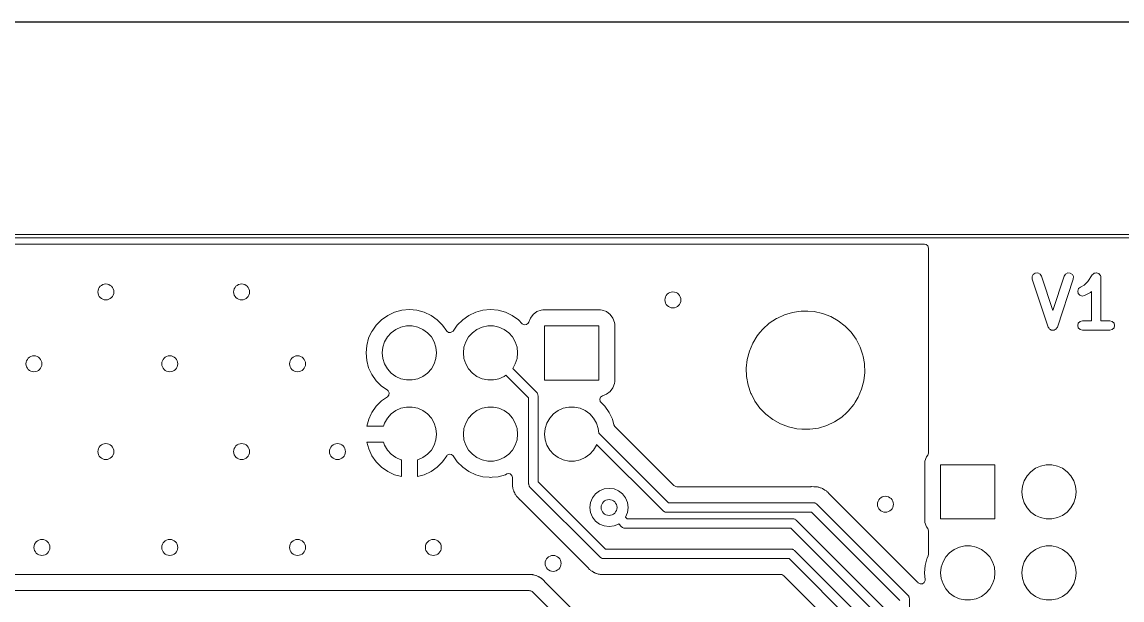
# Model space of a CAD drawing. Header units: millimetres. Extents: x 0 to 594, y 0 to 420.
# Drawn here: x 422.8 to 491.6, y 276.4 to 312.6 of the extents above; entities that cross this region are included whole.
import ezdxf

# ---------------------------------------------------------------- set-up
doc = ezdxf.new("R2010")
doc.units = ezdxf.units.MM
doc.linetypes.add('K5LT32768', pattern=[0])
picture_1 = doc.add_image_def('image2.png', size_in_pixel=(1000, 1000))

msp = doc.modelspace()

# ---------------------------------------------------------------- linework, layer by layer
at = {"color": 7, "linetype": 'K5LT32768', "lineweight": 18}
for p, q in [((520.013, 299.316), (350.013, 299.316)), ((350.113, 299.116), (519.913, 299.116)), ((479.265, 298.716), (362.762, 298.716)), ((479.368, 298.694), (479.265, 298.716)), ((479.474, 298.603), (479.368, 298.694)), ((479.513, 298.468), (479.474, 298.603)), ((479.513, 290.681), (479.513, 298.468)), ((486.069, 296.814), (486, 296.675)), ((486.199, 296.899), (486.069, 296.814)), ((486.354, 296.909), (486.199, 296.899)), ((486.493, 296.839), (486.354, 296.909)), ((486.578, 296.71), (486.493, 296.839)), ((488.095, 296.839), (488.009, 296.71)), ((488.234, 296.909), (488.095, 296.839)), ((488.389, 296.899), (488.234, 296.909)), ((488.518, 296.814), (488.389, 296.899)), ((488.588, 296.675), (488.518, 296.814)), ((489.81, 296.826), (489.758, 296.781)), ((489.858, 296.875), (489.81, 296.826)), ((489.868, 296.877), (489.858, 296.875)), ((489.875, 296.884), (489.868, 296.877)), ((489.942, 296.897), (489.875, 296.884)), ((490.008, 296.915), (489.942, 296.897)), ((490.018, 296.912), (490.008, 296.915)), ((490.027, 296.914), (490.018, 296.912)), ((490.092, 296.892), (490.027, 296.914)), ((490.158, 296.875), (490.092, 296.892)), ((490.165, 296.868), (490.158, 296.875)), ((490.174, 296.864), (490.165, 296.868)), ((490.219, 296.813), (490.174, 296.864)), ((490.268, 296.765), (490.219, 296.813)), ((486, 296.675), (486.009, 296.52)), ((486.009, 296.52), (487.009, 293.52)), ((487.294, 294.564), (486.578, 296.71)), ((488.009, 296.71), (487.294, 294.564)), ((487.578, 293.52), (488.578, 296.52)), ((488.578, 296.52), (488.588, 296.675)), ((489.259, 296.147), (489.017, 296.026)), ((489.489, 296.377), (489.259, 296.147)), ((489.758, 296.781), (489.489, 296.377)), ((490.27, 296.755), (490.268, 296.765)), ((490.277, 296.748), (490.27, 296.755)), ((490.29, 296.681), (490.277, 296.748)), ((490.308, 296.615), (490.29, 296.681)), ((490.308, 293.915), (490.308, 296.615)), ((488.9, 295.923), (488.851, 295.776)), ((488.851, 295.776), (488.883, 295.624)), ((488.883, 295.624), (488.986, 295.507)), ((489.017, 296.026), (488.9, 295.923)), ((488.986, 295.507), (489.133, 295.458)), ((489.133, 295.458), (489.285, 295.489)), ((489.285, 295.489), (489.571, 295.632)), ((489.571, 295.632), (489.607, 295.664)), ((489.607, 295.664), (489.649, 295.688)), ((489.649, 295.688), (489.708, 295.748)), ((489.708, 295.748), (489.708, 293.915)), ((445.27, 293.973), (445.658, 294.245)), ((445.658, 294.245), (446.086, 294.444)), ((446.086, 294.444), (446.542, 294.567)), ((446.542, 294.567), (447.013, 294.608)), ((447.013, 294.608), (447.484, 294.567)), ((447.484, 294.567), (447.941, 294.444)), ((447.941, 294.444), (448.369, 294.245)), ((448.369, 294.245), (448.756, 293.973)), ((450.35, 293.973), (450.738, 294.245)), ((450.738, 294.245), (451.166, 294.444)), ((451.166, 294.444), (451.622, 294.567)), ((451.622, 294.567), (452.093, 294.608)), ((452.093, 294.608), (452.564, 294.567)), ((452.564, 294.567), (453.021, 294.444)), ((453.021, 294.444), (453.449, 294.245)), ((453.449, 294.245), (453.836, 293.973)), ((454.488, 293.818), (454.586, 294.081)), ((454.586, 294.081), (454.758, 294.312)), ((454.758, 294.312), (454.989, 294.484)), ((454.989, 294.484), (455.258, 294.585)), ((455.258, 294.585), (455.377, 294.597)), ((455.378, 294.597), (458.969, 294.597)), ((458.969, 294.597), (459.088, 294.585)), ((459.088, 294.585), (459.358, 294.484)), ((459.358, 294.484), (459.588, 294.312)), ((459.588, 294.312), (459.761, 294.081)), ((459.761, 294.081), (459.861, 293.811)), ((469.545, 293.754), (469.997, 294.053)), ((469.997, 294.053), (470.058, 294.081)), ((470.058, 294.081), (470.488, 294.283)), ((470.488, 294.283), (471.006, 294.439)), ((471.006, 294.439), (471.238, 294.473)), ((471.238, 294.473), (471.542, 294.517)), ((471.542, 294.517), (471.949, 294.517)), ((471.949, 294.517), (472.354, 294.488)), ((472.354, 294.488), (472.882, 294.37)), ((472.882, 294.37), (473.388, 294.177)), ((473.388, 294.177), (473.861, 293.911)), ((444.676, 293.268), (444.936, 293.639)), ((444.936, 293.639), (445.27, 293.973)), ((446.163, 293.369), (445.876, 293.16)), ((446.488, 293.513), (446.163, 293.369)), ((446.836, 293.587), (446.488, 293.513)), ((447.191, 293.587), (446.836, 293.587)), ((447.539, 293.513), (447.191, 293.587)), ((447.863, 293.369), (447.539, 293.513)), ((448.151, 293.16), (447.863, 293.369)), ((448.756, 293.973), (449.09, 293.639)), ((449.09, 293.639), (449.35, 293.268)), ((449.756, 293.268), (450.016, 293.639)), ((450.016, 293.639), (450.35, 293.973)), ((451.243, 293.369), (450.956, 293.16)), ((451.568, 293.513), (451.243, 293.369)), ((451.916, 293.587), (451.568, 293.513)), ((452.271, 293.587), (451.916, 293.587)), ((452.619, 293.513), (452.271, 293.587)), ((452.943, 293.369), (452.619, 293.513)), ((453.231, 293.16), (452.943, 293.369)), ((453.836, 293.973), (454.08, 293.73)), ((454.08, 293.73), (454.203, 293.663)), ((454.203, 293.663), (454.342, 293.673)), ((454.342, 293.673), (454.454, 293.756)), ((454.454, 293.756), (454.488, 293.818)), ((458.873, 293.596), (455.473, 293.596)), ((455.473, 293.596), (455.473, 290.196)), ((458.873, 290.196), (458.873, 293.596)), ((459.861, 293.811), (459.874, 293.692)), ((459.874, 293.692), (459.874, 290.101)), ((468.954, 293.167), (469.142, 293.392)), ((469.142, 293.392), (469.545, 293.754)), ((473.861, 293.911), (474.29, 293.58)), ((474.29, 293.58), (474.666, 293.19)), ((487.009, 293.52), (487.042, 293.47)), ((487.042, 293.47), (487.069, 293.416)), ((487.069, 293.416), (487.085, 293.406)), ((487.085, 293.406), (487.095, 293.39)), ((487.095, 293.39), (487.149, 293.363)), ((487.149, 293.363), (487.199, 293.33)), ((487.389, 293.33), (487.439, 293.363)), ((487.439, 293.363), (487.493, 293.39)), ((487.493, 293.39), (487.503, 293.406)), ((487.503, 293.406), (487.518, 293.416)), ((487.518, 293.416), (487.545, 293.47)), ((487.545, 293.47), (487.578, 293.52)), ((488.891, 293.765), (488.851, 293.615)), ((488.851, 293.615), (488.891, 293.465)), ((489.001, 293.875), (488.891, 293.765)), ((488.891, 293.465), (489.001, 293.355)), ((489.151, 293.915), (489.001, 293.875)), ((489.001, 293.355), (489.151, 293.315)), ((489.708, 293.915), (489.151, 293.915)), ((490.865, 293.915), (490.308, 293.915)), ((491.015, 293.875), (490.865, 293.915)), ((490.865, 293.315), (491.015, 293.355)), ((491.125, 293.765), (491.015, 293.875)), ((491.015, 293.355), (491.125, 293.465)), ((491.165, 293.615), (491.125, 293.765)), ((491.125, 293.465), (491.165, 293.615)), ((444.343, 292.367), (444.465, 292.824)), ((444.465, 292.824), (444.649, 293.216)), ((444.649, 293.216), (444.665, 293.252)), ((444.665, 293.252), (444.676, 293.268)), ((445.638, 292.896), (445.46, 292.588)), ((445.876, 293.16), (445.638, 292.896)), ((448.389, 292.896), (448.151, 293.16)), ((448.566, 292.588), (448.389, 292.896)), ((449.35, 293.268), (449.459, 293.181)), ((449.459, 293.181), (449.598, 293.167)), ((449.598, 293.167), (449.723, 293.23)), ((449.723, 293.23), (449.756, 293.268)), ((450.718, 292.896), (450.54, 292.588)), ((450.956, 293.16), (450.718, 292.896)), ((453.469, 292.896), (453.231, 293.16)), ((453.646, 292.588), (453.469, 292.896)), ((468.513, 292.513), (468.795, 292.976)), ((468.795, 292.976), (468.954, 293.167)), ((474.666, 293.19), (474.981, 292.75)), ((474.981, 292.75), (475.229, 292.268)), ((487.199, 293.33), (487.217, 293.329)), ((487.217, 293.329), (487.234, 293.321)), ((487.234, 293.321), (487.294, 293.325)), ((487.294, 293.325), (487.354, 293.321)), ((487.354, 293.321), (487.37, 293.329)), ((487.37, 293.329), (487.389, 293.33)), ((489.151, 293.315), (490.008, 293.315)), ((490.008, 293.315), (490.865, 293.315)), ((444.302, 291.896), (444.343, 292.367)), ((445.35, 292.25), (445.313, 291.896)), ((445.46, 292.588), (445.35, 292.25)), ((448.676, 292.25), (448.566, 292.588)), ((448.713, 291.896), (448.676, 292.25)), ((450.43, 292.25), (450.393, 291.896)), ((450.54, 292.588), (450.43, 292.25)), ((453.756, 292.25), (453.646, 292.588)), ((453.793, 291.896), (453.756, 292.25)), ((468.164, 291.491), (468.301, 292.015)), ((468.301, 292.015), (468.513, 292.513)), ((475.229, 292.268), (475.403, 291.755)), ((444.343, 291.426), (444.302, 291.896)), ((444.465, 290.969), (444.343, 291.426)), ((445.313, 291.896), (445.35, 291.543)), ((445.35, 291.543), (445.46, 291.205)), ((448.566, 291.205), (448.676, 291.543)), ((448.676, 291.543), (448.713, 291.896)), ((450.393, 291.896), (450.43, 291.543)), ((450.43, 291.543), (450.54, 291.205)), ((453.646, 291.205), (453.756, 291.543)), ((453.756, 291.543), (453.793, 291.896)), ((468.105, 290.952), (468.164, 291.491)), ((475.403, 291.755), (475.417, 291.683)), ((475.417, 291.683), (475.499, 291.238)), ((444.665, 290.541), (444.465, 290.969)), ((445.46, 291.205), (445.638, 290.897)), ((445.638, 290.897), (445.876, 290.633)), ((445.876, 290.633), (446.163, 290.424)), ((447.863, 290.424), (448.151, 290.633)), ((448.151, 290.633), (448.389, 290.897)), ((448.389, 290.897), (448.566, 291.205)), ((450.54, 291.205), (450.718, 290.897)), ((450.718, 290.897), (450.956, 290.633)), ((450.956, 290.633), (451.243, 290.424)), ((453.486, 290.928), (453.646, 291.205)), ((454.985, 289.429), (453.486, 290.928)), ((468.125, 290.411), (468.105, 290.952)), ((475.522, 290.681), (475.462, 290.142)), ((475.499, 291.238), (475.502, 291.222)), ((475.502, 291.222), (475.522, 290.681)), ((479.513, 285.634), (479.513, 290.681)), ((444.936, 290.154), (444.665, 290.541)), ((445.27, 289.82), (444.936, 290.154)), ((446.163, 290.424), (446.488, 290.28)), ((446.488, 290.28), (446.836, 290.206)), ((446.836, 290.206), (447.191, 290.206)), ((447.191, 290.206), (447.539, 290.28)), ((447.539, 290.28), (447.863, 290.424)), ((451.243, 290.424), (451.568, 290.28)), ((451.568, 290.28), (451.916, 290.206)), ((451.916, 290.206), (452.271, 290.206)), ((452.271, 290.206), (452.619, 290.28)), ((452.619, 290.28), (452.943, 290.424)), ((452.943, 290.424), (453.058, 290.508)), ((453.058, 290.508), (454.473, 289.092)), ((455.473, 290.196), (458.873, 290.196)), ((459.861, 289.982), (459.761, 289.712)), ((459.874, 290.101), (459.861, 289.982)), ((468.223, 289.878), (468.125, 290.411)), ((475.462, 290.142), (475.325, 289.618)), ((445.558, 289.618), (445.27, 289.82)), ((445.642, 289.559), (445.558, 289.618)), ((445.681, 289.526), (445.642, 289.559)), ((445.642, 289.153), (445.73, 289.262)), ((445.744, 289.401), (445.681, 289.526)), ((445.73, 289.262), (445.744, 289.401)), ((455.005, 289.394), (454.985, 289.429)), ((455.033, 289.366), (455.005, 289.394)), ((455.043, 289.328), (455.033, 289.366)), ((455.063, 289.294), (455.043, 289.328)), ((455.063, 289.255), (455.063, 289.294)), ((455.073, 289.216), (455.063, 289.255)), ((459.358, 289.309), (459.095, 289.211)), ((459.588, 289.481), (459.358, 289.309)), ((459.761, 289.712), (459.588, 289.481)), ((468.398, 289.365), (468.223, 289.878)), ((468.427, 289.309), (468.398, 289.365)), ((468.646, 288.883), (468.427, 289.309)), ((475.325, 289.618), (475.114, 289.12)), ((444.666, 288.172), (444.937, 288.559)), ((444.937, 288.559), (445.271, 288.893)), ((445.271, 288.893), (445.642, 289.153)), ((454.473, 289.092), (454.473, 283.706)), ((455.073, 283.831), (455.073, 289.216)), ((458.983, 289.127), (458.934, 288.996)), ((458.934, 288.996), (458.964, 288.86)), ((458.964, 288.86), (459.006, 288.803)), ((459.095, 289.211), (458.983, 289.127)), ((459.006, 288.803), (459.25, 288.559)), ((459.25, 288.559), (459.521, 288.172)), ((468.961, 288.443), (468.646, 288.883)), ((474.831, 288.657), (474.485, 288.241)), ((474.92, 288.803), (474.831, 288.657)), ((475.114, 289.12), (474.92, 288.803)), ((444.466, 287.743), (444.624, 288.081)), ((444.624, 288.081), (444.666, 288.172)), ((445.876, 288.08), (445.638, 287.816)), ((446.163, 288.289), (445.876, 288.08)), ((446.488, 288.433), (446.163, 288.289)), ((446.836, 288.507), (446.488, 288.433)), ((447.191, 288.507), (446.836, 288.507)), ((447.539, 288.433), (447.191, 288.507)), ((447.863, 288.289), (447.539, 288.433)), ((448.151, 288.08), (447.863, 288.289)), ((448.389, 287.816), (448.151, 288.08)), ((450.956, 288.08), (450.718, 287.816)), ((451.243, 288.289), (450.956, 288.08)), ((451.568, 288.433), (451.243, 288.289)), ((451.916, 288.507), (451.568, 288.433)), ((452.271, 288.507), (451.916, 288.507)), ((452.619, 288.433), (452.271, 288.507)), ((452.943, 288.289), (452.619, 288.433)), ((453.231, 288.08), (452.943, 288.289)), ((453.469, 287.816), (453.231, 288.08)), ((456.036, 288.08), (455.798, 287.816)), ((456.323, 288.289), (456.036, 288.08)), ((456.648, 288.433), (456.323, 288.289)), ((456.996, 288.507), (456.648, 288.433)), ((457.351, 288.507), (456.996, 288.507)), ((457.699, 288.433), (457.351, 288.507)), ((458.023, 288.289), (457.699, 288.433)), ((458.311, 288.08), (458.023, 288.289)), ((458.549, 287.816), (458.311, 288.08)), ((459.521, 288.172), (459.721, 287.744)), ((469.337, 288.053), (468.961, 288.443)), ((469.766, 287.722), (469.337, 288.053)), ((474.081, 287.879), (473.629, 287.58)), ((474.408, 288.172), (474.081, 287.879)), ((474.485, 288.241), (474.408, 288.172)), ((444.352, 287.316), (444.466, 287.743)), ((445.398, 287.316), (444.352, 287.316)), ((445.46, 287.508), (445.398, 287.316)), ((445.638, 287.816), (445.46, 287.508)), ((448.566, 287.508), (448.389, 287.816)), ((448.676, 287.17), (448.566, 287.508)), ((448.713, 286.816), (448.676, 287.17)), ((450.43, 287.17), (450.393, 286.816)), ((450.54, 287.508), (450.43, 287.17)), ((450.718, 287.816), (450.54, 287.508)), ((453.646, 287.508), (453.469, 287.816)), ((453.756, 287.17), (453.646, 287.508)), ((453.793, 286.816), (453.756, 287.17)), ((455.51, 287.17), (455.473, 286.816)), ((455.62, 287.508), (455.51, 287.17)), ((455.798, 287.816), (455.62, 287.508)), ((458.726, 287.508), (458.549, 287.816)), ((458.836, 287.17), (458.726, 287.508)), ((458.866, 286.881), (458.836, 287.17)), ((459.721, 287.744), (459.814, 287.396)), ((459.814, 287.396), (459.878, 287.285)), ((459.878, 287.285), (463.573, 283.59)), ((470.238, 287.456), (469.766, 287.722)), ((470.744, 287.263), (470.238, 287.456)), ((471.015, 287.203), (470.744, 287.263)), ((471.273, 287.145), (471.015, 287.203)), ((472.62, 287.194), (472.084, 287.115)), ((473.139, 287.35), (472.62, 287.194)), ((473.629, 287.58), (473.139, 287.35)), ((448.676, 286.463), (448.713, 286.816)), ((450.393, 286.816), (450.43, 286.463)), ((453.756, 286.463), (453.793, 286.816)), ((455.473, 286.816), (455.51, 286.463)), ((463.231, 282.516), (458.866, 286.881)), ((471.575, 287.123), (471.273, 287.145)), ((471.678, 287.115), (471.575, 287.123)), ((472.084, 287.115), (471.678, 287.115)), ((444.466, 285.89), (444.352, 286.316)), ((444.352, 286.316), (445.398, 286.316)), ((444.666, 285.461), (444.466, 285.89)), ((445.398, 286.316), (445.46, 286.125)), ((445.46, 286.125), (445.638, 285.817)), ((445.638, 285.817), (445.876, 285.553)), ((448.151, 285.553), (448.389, 285.817)), ((448.389, 285.817), (448.566, 286.125)), ((448.566, 286.125), (448.676, 286.463)), ((450.43, 286.463), (450.54, 286.125)), ((450.54, 286.125), (450.718, 285.817)), ((450.718, 285.817), (450.956, 285.553)), ((453.231, 285.553), (453.469, 285.817)), ((453.469, 285.817), (453.646, 286.125)), ((453.646, 286.125), (453.756, 286.463)), ((455.51, 286.463), (455.62, 286.125)), ((455.62, 286.125), (455.798, 285.817)), ((455.798, 285.817), (456.036, 285.553)), ((458.311, 285.553), (458.549, 285.817)), ((458.549, 285.817), (458.726, 286.125)), ((458.726, 286.125), (458.738, 286.161)), ((458.738, 286.161), (462.895, 282.004)), ((444.937, 285.074), (444.666, 285.461)), ((445.876, 285.553), (446.163, 285.344)), ((446.163, 285.344), (446.488, 285.2)), ((446.488, 285.2), (446.513, 285.194)), ((446.513, 285.194), (446.513, 284.155)), ((447.513, 285.194), (447.539, 285.2)), ((447.513, 284.155), (447.513, 285.194)), ((447.539, 285.2), (447.863, 285.344)), ((447.863, 285.344), (448.151, 285.553)), ((449.349, 285.446), (449.089, 285.074)), ((449.383, 285.484), (449.349, 285.446)), ((449.508, 285.547), (449.383, 285.484)), ((449.647, 285.533), (449.508, 285.547)), ((449.756, 285.446), (449.647, 285.533)), ((450.016, 285.074), (449.756, 285.446)), ((450.956, 285.553), (451.243, 285.344)), ((451.243, 285.344), (451.568, 285.2)), ((451.568, 285.2), (451.916, 285.126)), ((451.916, 285.126), (452.271, 285.126)), ((452.271, 285.126), (452.619, 285.2)), ((452.619, 285.2), (452.943, 285.344)), ((452.943, 285.344), (453.231, 285.553)), ((456.036, 285.553), (456.323, 285.344)), ((456.323, 285.344), (456.648, 285.2)), ((456.648, 285.2), (456.996, 285.126)), ((456.996, 285.126), (457.351, 285.126)), ((457.351, 285.126), (457.699, 285.2)), ((457.699, 285.2), (458.023, 285.344)), ((458.023, 285.344), (458.311, 285.553)), ((479.272, 284.992), (479.285, 285.111)), ((479.285, 285.111), (479.289, 285.122)), ((479.289, 285.122), (479.386, 285.381)), ((479.386, 285.381), (479.464, 285.486)), ((479.464, 285.486), (479.513, 285.616)), ((479.513, 285.616), (479.513, 285.634)), ((445.271, 284.74), (444.937, 285.074)), ((445.658, 284.469), (445.271, 284.74)), ((446.086, 284.27), (445.658, 284.469)), ((448.368, 284.469), (447.94, 284.27)), ((448.755, 284.74), (448.368, 284.469)), ((449.089, 285.074), (448.755, 284.74)), ((450.35, 284.74), (450.016, 285.074)), ((450.738, 284.468), (450.35, 284.74)), ((451.166, 284.269), (450.738, 284.468)), ((479.272, 281.401), (479.272, 284.992)), ((483.673, 284.896), (480.273, 284.896)), ((480.273, 284.896), (480.273, 281.496)), ((483.673, 281.496), (483.673, 284.896)), ((485.916, 284.46), (485.678, 284.196)), ((486.203, 284.669), (485.916, 284.46)), ((486.528, 284.813), (486.203, 284.669)), ((486.876, 284.887), (486.528, 284.813)), ((487.231, 284.887), (486.876, 284.887)), ((487.579, 284.813), (487.231, 284.887)), ((487.903, 284.669), (487.579, 284.813)), ((488.191, 284.46), (487.903, 284.669)), ((488.429, 284.196), (488.191, 284.46)), ((446.513, 284.155), (446.086, 284.27)), ((447.94, 284.27), (447.513, 284.155)), ((451.622, 284.146), (451.166, 284.269)), ((452.015, 284.112), (451.622, 284.146)), ((452.093, 284.105), (452.015, 284.112)), ((452.187, 284.113), (452.093, 284.105)), ((452.564, 284.146), (452.187, 284.113)), ((453.021, 284.269), (452.564, 284.146)), ((453.119, 284.315), (453.021, 284.269)), ((453.189, 284.335), (453.119, 284.315)), ((453.327, 284.316), (453.189, 284.335)), ((453.433, 284.224), (453.327, 284.316)), ((453.472, 284.09), (453.433, 284.224)), ((453.463, 283.665), (453.467, 283.716)), ((453.467, 283.716), (453.472, 283.762)), ((453.472, 283.774), (453.472, 284.09)), ((453.472, 283.762), (453.472, 283.774)), ((459.288, 279.616), (455.073, 283.831)), ((485.5, 283.888), (485.39, 283.55)), ((485.678, 284.196), (485.5, 283.888)), ((488.606, 283.888), (488.429, 284.196)), ((488.716, 283.55), (488.606, 283.888)), ((453.469, 283.623), (453.463, 283.665)), ((453.472, 283.585), (453.469, 283.623)), ((453.472, 283.542), (453.472, 283.585)), ((453.496, 283.448), (453.472, 283.542)), ((453.499, 283.437), (453.496, 283.448)), ((453.514, 283.341), (453.499, 283.437)), ((453.531, 283.302), (453.514, 283.341)), ((453.543, 283.265), (453.531, 283.302)), ((453.554, 283.224), (453.543, 283.265)), ((453.589, 283.16), (453.554, 283.224)), ((453.601, 283.139), (453.589, 283.16)), ((453.606, 283.128), (453.601, 283.139)), ((453.645, 283.039), (453.606, 283.128)), ((453.663, 283.015), (453.645, 283.039)), ((454.473, 283.706), (454.483, 283.668)), ((454.483, 283.668), (454.483, 283.629)), ((454.483, 283.629), (454.503, 283.595)), ((454.503, 283.595), (454.513, 283.556)), ((454.513, 283.556), (454.541, 283.529)), ((454.541, 283.529), (454.561, 283.494)), ((454.561, 283.494), (458.951, 279.104)), ((458.665, 283.065), (458.474, 282.816)), ((458.913, 283.256), (458.665, 283.065)), ((459.203, 283.376), (458.913, 283.256)), ((459.513, 283.416), (459.203, 283.376)), ((459.824, 283.376), (459.513, 283.416)), ((460.113, 283.256), (459.824, 283.376)), ((460.362, 283.065), (460.113, 283.256)), ((460.552, 282.816), (460.362, 283.065)), ((463.573, 283.59), (463.696, 283.523)), ((463.696, 283.523), (463.748, 283.517)), ((463.748, 283.517), (472.142, 283.517)), ((472.142, 283.517), (472.174, 283.521)), ((472.174, 283.521), (472.19, 283.522)), ((472.174, 283.521), (472.174, 283.521)), ((472.19, 283.522), (472.334, 283.517)), ((472.334, 283.517), (472.395, 283.517)), ((472.395, 283.517), (472.41, 283.516)), ((472.41, 283.516), (472.421, 283.515)), ((472.421, 283.515), (472.518, 283.512)), ((472.518, 283.512), (472.548, 283.503)), ((472.548, 283.503), (472.559, 283.5)), ((472.559, 283.5), (472.597, 283.492)), ((472.597, 283.492), (472.639, 283.487)), ((472.639, 283.487), (472.73, 283.451)), ((472.73, 283.451), (472.741, 283.447)), ((472.741, 283.447), (472.834, 283.42)), ((472.834, 283.42), (472.871, 283.398)), ((472.871, 283.398), (472.906, 283.381)), ((472.906, 283.381), (472.945, 283.366)), ((472.945, 283.366), (473.024, 283.309)), ((473.024, 283.309), (473.033, 283.302)), ((473.033, 283.302), (473.117, 283.253)), ((473.117, 283.253), (473.147, 283.223)), ((473.147, 283.223), (473.177, 283.197)), ((473.177, 283.197), (473.211, 283.172)), ((473.211, 283.172), (473.273, 283.098)), ((473.273, 283.098), (473.281, 283.089)), ((473.281, 283.089), (478.812, 277.557)), ((485.39, 283.55), (485.353, 283.196)), ((485.353, 283.196), (485.39, 282.843)), ((488.753, 283.196), (488.716, 283.55)), ((488.716, 282.843), (488.753, 283.196)), ((453.671, 283.005), (453.663, 283.015)), ((453.692, 282.973), (453.671, 283.005)), ((453.712, 282.936), (453.692, 282.973)), ((453.746, 282.9), (453.712, 282.936)), ((453.779, 282.865), (453.746, 282.9)), ((453.786, 282.856), (453.779, 282.865)), ((453.795, 282.844), (453.786, 282.856)), ((453.839, 282.801), (453.795, 282.844)), ((453.937, 282.696), (453.839, 282.801)), ((453.949, 282.686), (453.937, 282.696)), ((453.974, 282.666), (453.949, 282.686)), ((453.949, 282.686), (453.949, 282.686)), ((458.196, 278.444), (453.974, 282.666)), ((458.354, 282.527), (458.313, 282.216)), ((458.474, 282.816), (458.354, 282.527)), ((460.672, 282.527), (460.552, 282.816)), ((460.713, 282.216), (460.672, 282.527)), ((472.313, 282.516), (463.231, 282.516)), ((472.351, 282.506), (472.313, 282.516)), ((472.391, 282.506), (472.351, 282.506)), ((472.425, 282.487), (472.391, 282.506)), ((472.463, 282.476), (472.425, 282.487)), ((472.491, 282.448), (472.463, 282.476)), ((472.525, 282.429), (472.491, 282.448)), ((478.225, 276.729), (472.525, 282.429)), ((485.39, 282.843), (485.5, 282.505)), ((485.5, 282.505), (485.678, 282.197)), ((488.429, 282.197), (488.606, 282.505)), ((488.606, 282.505), (488.716, 282.843)), ((458.313, 282.216), (458.354, 281.906)), ((458.354, 281.906), (458.474, 281.616)), ((460.552, 281.616), (460.672, 281.906)), ((460.672, 281.906), (460.713, 282.216)), ((462.895, 282.004), (462.929, 281.985)), ((462.929, 281.985), (462.957, 281.957)), ((462.957, 281.957), (462.995, 281.946)), ((462.995, 281.946), (463.029, 281.927)), ((463.029, 281.927), (463.069, 281.927)), ((463.069, 281.927), (463.107, 281.916)), ((463.107, 281.916), (472.189, 281.916)), ((472.189, 281.916), (477.713, 276.392)), ((485.678, 282.197), (485.916, 281.933)), ((485.916, 281.933), (486.203, 281.724)), ((486.203, 281.724), (486.528, 281.58)), ((487.579, 281.58), (487.903, 281.724)), ((487.903, 281.724), (488.191, 281.933)), ((488.191, 281.933), (488.429, 282.197)), ((458.474, 281.616), (458.665, 281.368)), ((458.665, 281.368), (458.913, 281.177)), ((458.913, 281.177), (459.203, 281.057)), ((459.203, 281.057), (459.513, 281.016)), ((459.513, 281.016), (459.824, 281.057)), ((459.824, 281.057), (460.113, 281.177)), ((460.113, 281.177), (460.122, 281.184)), ((460.122, 281.184), (460.301, 281.004)), ((460.301, 281.004), (460.335, 280.985)), ((460.335, 280.985), (460.363, 280.957)), ((460.363, 280.957), (460.401, 280.946)), ((460.546, 281.608), (460.552, 281.616)), ((460.638, 281.516), (460.546, 281.608)), ((471.013, 281.516), (460.638, 281.516)), ((471.051, 281.506), (471.013, 281.516)), ((471.091, 281.506), (471.051, 281.506)), ((471.125, 281.487), (471.091, 281.506)), ((471.163, 281.476), (471.125, 281.487)), ((471.191, 281.448), (471.163, 281.476)), ((471.225, 281.429), (471.191, 281.448)), ((477.225, 275.429), (471.225, 281.429)), ((479.285, 281.282), (479.272, 281.401)), ((479.386, 281.012), (479.285, 281.282)), ((479.464, 280.907), (479.386, 281.012)), ((480.273, 281.496), (483.673, 281.496)), ((486.528, 281.58), (486.876, 281.506)), ((486.876, 281.506), (487.231, 281.506)), ((487.231, 281.506), (487.579, 281.58)), ((460.401, 280.946), (460.436, 280.927)), ((460.436, 280.927), (460.475, 280.927)), ((460.475, 280.927), (460.513, 280.916)), ((460.513, 280.916), (470.889, 280.916)), ((470.889, 280.916), (476.713, 275.092)), ((479.474, 280.893), (479.464, 280.907)), ((479.513, 280.759), (479.474, 280.893)), ((479.513, 279.287), (479.513, 280.759)), ((470.913, 279.616), (459.288, 279.616)), ((470.951, 279.606), (470.913, 279.616)), ((470.991, 279.606), (470.951, 279.606)), ((471.025, 279.587), (470.991, 279.606)), ((471.063, 279.576), (471.025, 279.587)), ((481.123, 279.589), (480.836, 279.38)), ((481.448, 279.733), (481.123, 279.589)), ((481.796, 279.807), (481.448, 279.733)), ((482.151, 279.807), (481.796, 279.807)), ((482.499, 279.733), (482.151, 279.807)), ((482.823, 279.589), (482.499, 279.733)), ((483.111, 279.38), (482.823, 279.589)), ((486.203, 279.589), (485.916, 279.38)), ((486.528, 279.733), (486.203, 279.589)), ((486.876, 279.807), (486.528, 279.733)), ((487.231, 279.807), (486.876, 279.807)), ((487.579, 279.733), (487.231, 279.807)), ((487.903, 279.589), (487.579, 279.733)), ((488.191, 279.38), (487.903, 279.589)), ((458.951, 279.104), (458.985, 279.085)), ((458.985, 279.085), (459.013, 279.057)), ((459.013, 279.057), (459.051, 279.046)), ((459.051, 279.046), (459.086, 279.027)), ((459.086, 279.027), (459.125, 279.027)), ((459.125, 279.027), (459.163, 279.016)), ((459.163, 279.016), (470.789, 279.016)), ((470.789, 279.016), (475.713, 274.092)), ((471.091, 279.548), (471.063, 279.576)), ((471.125, 279.529), (471.091, 279.548)), ((476.225, 274.429), (471.125, 279.529)), ((479.303, 278.587), (479.413, 278.998)), ((479.413, 278.998), (479.425, 279.044)), ((479.425, 279.044), (479.49, 279.182)), ((479.49, 279.182), (479.513, 279.287)), ((480.598, 279.116), (480.42, 278.808)), ((480.836, 279.38), (480.598, 279.116)), ((483.349, 279.116), (483.111, 279.38)), ((483.526, 278.808), (483.349, 279.116)), ((485.678, 279.116), (485.5, 278.808)), ((485.916, 279.38), (485.678, 279.116)), ((488.429, 279.116), (488.191, 279.38)), ((488.606, 278.808), (488.429, 279.116)), ((458.204, 278.435), (458.196, 278.444)), ((458.266, 278.361), (458.204, 278.435)), ((458.3, 278.336), (458.266, 278.361)), ((458.33, 278.31), (458.3, 278.336)), ((458.36, 278.28), (458.33, 278.31)), ((458.443, 278.231), (458.36, 278.28)), ((458.453, 278.224), (458.443, 278.231)), ((458.532, 278.167), (458.453, 278.224)), ((479.262, 278.116), (479.303, 278.587)), ((480.31, 278.47), (480.273, 278.116)), ((480.42, 278.808), (480.31, 278.47)), ((483.636, 278.47), (483.526, 278.808)), ((483.673, 278.116), (483.636, 278.47)), ((485.39, 278.47), (485.353, 278.116)), ((485.5, 278.808), (485.39, 278.47)), ((488.716, 278.47), (488.606, 278.808)), ((488.753, 278.116), (488.716, 278.47)), ((387.58, 278.017), (454.342, 278.017)), ((454.342, 278.017), (454.374, 278.021)), ((454.374, 278.021), (454.39, 278.022)), ((454.374, 278.021), (454.374, 278.021)), ((454.39, 278.022), (454.534, 278.017)), ((454.534, 278.017), (454.595, 278.017)), ((454.595, 278.017), (454.61, 278.016)), ((454.61, 278.016), (454.621, 278.015)), ((454.621, 278.015), (454.718, 278.012)), ((454.718, 278.012), (454.748, 278.003)), ((454.748, 278.003), (454.759, 278)), ((454.759, 278), (454.797, 277.992)), ((454.797, 277.992), (454.839, 277.987)), ((454.839, 277.987), (454.93, 277.951)), ((454.93, 277.951), (454.941, 277.947)), ((454.941, 277.947), (455.034, 277.92)), ((455.034, 277.92), (455.071, 277.898)), ((455.071, 277.898), (455.106, 277.881)), ((455.106, 277.881), (455.145, 277.866)), ((455.145, 277.866), (455.224, 277.809)), ((455.224, 277.809), (455.233, 277.802)), ((455.233, 277.802), (455.308, 277.758)), ((455.308, 277.758), (455.324, 277.746)), ((455.324, 277.746), (455.347, 277.723)), ((455.347, 277.723), (455.377, 277.697)), ((455.377, 277.697), (455.411, 277.672)), ((455.411, 277.672), (455.473, 277.598)), ((455.473, 277.598), (455.481, 277.589)), ((455.481, 277.589), (458.775, 274.295)), ((458.571, 278.152), (458.532, 278.167)), ((458.606, 278.135), (458.571, 278.152)), ((458.642, 278.113), (458.606, 278.135)), ((458.736, 278.086), (458.642, 278.113)), ((458.747, 278.082), (458.736, 278.086)), ((458.837, 278.046), (458.747, 278.082)), ((458.879, 278.041), (458.837, 278.046)), ((458.917, 278.033), (458.879, 278.041)), ((458.958, 278.021), (458.917, 278.033)), ((459.055, 278.018), (458.958, 278.021)), ((459.067, 278.017), (459.055, 278.018)), ((459.081, 278.015), (459.067, 278.017)), ((459.143, 278.015), (459.081, 278.015)), ((459.287, 278.011), (459.143, 278.015)), ((459.302, 278.012), (459.287, 278.011)), ((459.334, 278.015), (459.302, 278.012)), ((459.302, 278.012), (459.302, 278.012)), ((470.272, 278.015), (459.334, 278.015)), ((470.324, 278.01), (470.272, 278.015)), ((470.447, 277.943), (470.324, 278.01)), ((472.614, 275.776), (470.447, 277.943)), ((478.812, 277.557), (478.837, 277.537)), ((478.837, 277.537), (478.837, 277.537)), ((478.837, 277.537), (478.849, 277.527)), ((478.849, 277.527), (478.871, 277.504)), ((479.131, 277.438), (479.246, 277.519)), ((479.246, 277.519), (479.298, 277.648)), ((479.299, 277.695), (479.262, 278.116)), ((479.298, 277.648), (479.299, 277.695)), ((480.273, 278.116), (480.31, 277.763)), ((480.31, 277.763), (480.42, 277.425)), ((483.526, 277.425), (483.636, 277.763)), ((483.636, 277.763), (483.673, 278.116)), ((485.353, 278.116), (485.39, 277.763)), ((485.39, 277.763), (485.5, 277.425)), ((488.606, 277.425), (488.716, 277.763)), ((488.716, 277.763), (488.753, 278.116)), ((454.513, 277.016), (387.513, 277.016)), ((454.551, 277.006), (454.513, 277.016)), ((454.591, 277.006), (454.551, 277.006)), ((454.625, 276.987), (454.591, 277.006)), ((454.663, 276.976), (454.625, 276.987)), ((454.691, 276.948), (454.663, 276.976)), ((454.725, 276.929), (454.691, 276.948)), ((458.555, 273.099), (454.725, 276.929)), ((478.871, 277.504), (478.991, 277.433)), ((478.991, 277.433), (479.131, 277.438)), ((480.42, 277.425), (480.598, 277.117)), ((480.598, 277.117), (480.836, 276.853)), ((480.836, 276.853), (481.123, 276.644)), ((482.823, 276.644), (483.111, 276.853)), ((483.111, 276.853), (483.349, 277.117)), ((483.349, 277.117), (483.526, 277.425)), ((485.5, 277.425), (485.678, 277.117)), ((485.678, 277.117), (485.916, 276.853)), ((485.916, 276.853), (486.203, 276.644)), ((487.903, 276.644), (488.191, 276.853)), ((488.191, 276.853), (488.429, 277.117)), ((488.429, 277.117), (488.606, 277.425)), ((478.245, 276.694), (478.225, 276.729)), ((478.273, 276.666), (478.245, 276.694)), ((478.283, 276.628), (478.273, 276.666)), ((478.303, 276.594), (478.283, 276.628)), ((478.303, 276.555), (478.303, 276.594)), ((478.313, 276.516), (478.303, 276.555)), ((478.313, 258.341), (478.313, 276.516)), ((481.123, 276.644), (481.448, 276.5)), ((481.448, 276.5), (481.796, 276.426)), ((481.796, 276.426), (482.151, 276.426)), ((482.151, 276.426), (482.499, 276.5)), ((482.499, 276.5), (482.823, 276.644)), ((486.203, 276.644), (486.528, 276.5)), ((486.528, 276.5), (486.876, 276.426)), ((486.876, 276.426), (487.231, 276.426)), ((487.231, 276.426), (487.579, 276.5)), ((487.579, 276.5), (487.903, 276.644))]:
    msp.add_line(p, q, dxfattribs=at)
for centre in [(428.013, 295.716), (436.513, 295.716), (463.513, 295.216), (423.513, 291.216), (432.013, 291.216), (440.013, 291.216), (428.013, 285.716), (436.513, 285.716), (442.513, 285.716), (459.513, 282.216), (476.813, 282.416), (424.013, 279.716), (432.013, 279.716), (440.013, 279.716), (448.513, 279.716), (456.013, 278.716)]:
    msp.add_circle(centre, 0.5, dxfattribs=at)

# ---------------------------------------------------------------- pictures from other files: only their frames are drawn
image = msp.add_image(picture_1, insert=(348.086, 138.949), size_in_units=(173.678, 173.678))
image.dxf.flags = 15

doc.saveas('drawing.dxf')
